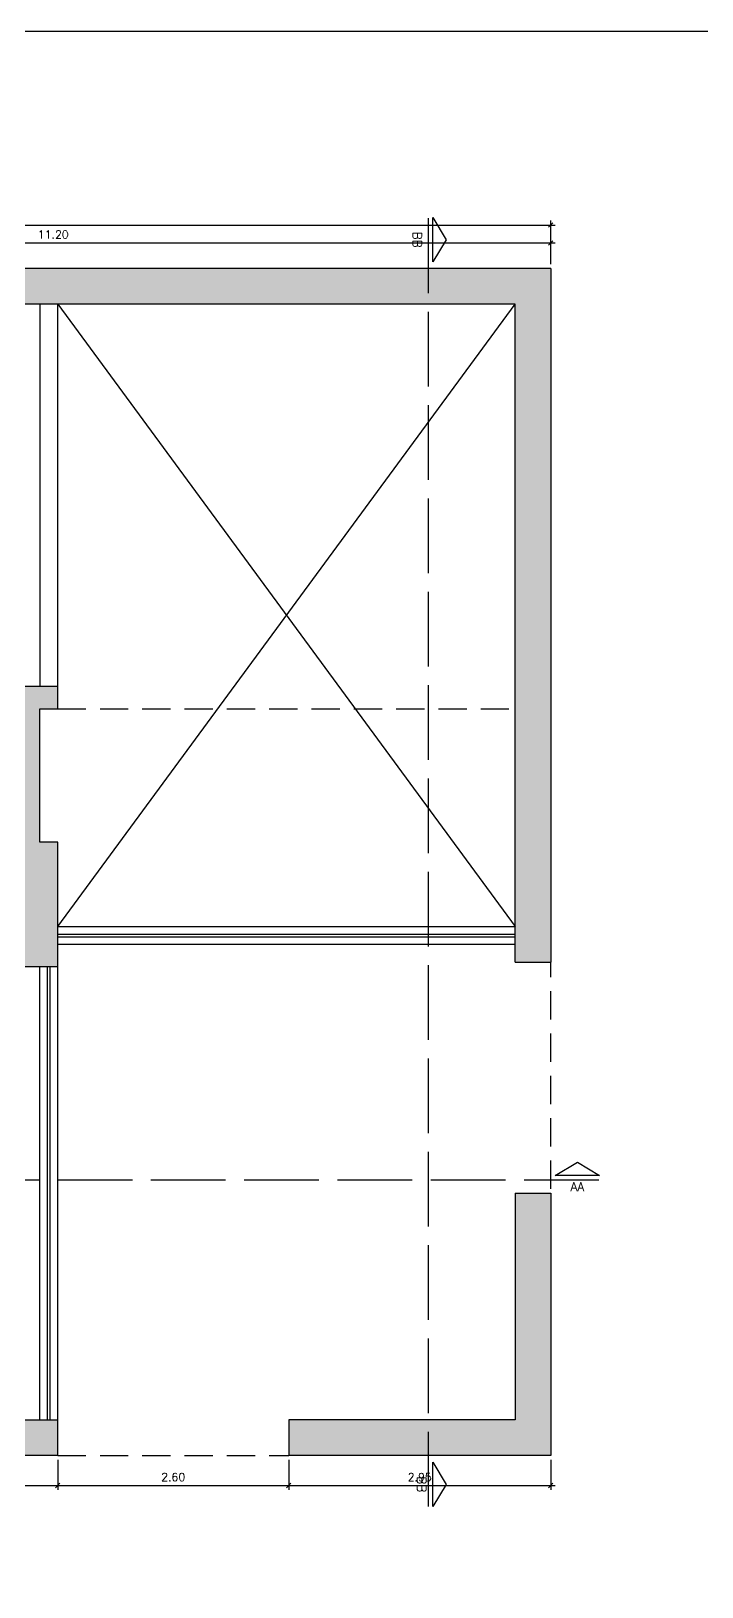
# Model space of a CAD drawing. Header units: millimetres. Extents: x 989.2 to 1073.6, y 1022.3 to 1081.3.
# Drawn here: x 1024.18 to 1031.73, y 1063.77 to 1081.27 of the extents above; entities that cross this region are included whole.
import ezdxf

# ---------------------------------------------------------------- set-up
doc = ezdxf.new("R2010")
doc.units = ezdxf.units.MM
doc.header["$PDMODE"] = 34
doc.linetypes.add('DASHED', pattern=[15, 12, -3])
doc.linetypes.add('DASHED2', pattern=[9.525, 6.35, -3.175])
for name, color, linetype in [('ALVENARIA', 4, 'Continuous'), ('CAIXILHOS', 1, 'Continuous'), ('CORTE', 4, 'Continuous'), ('COTAS', 7, 'Continuous'), ('FL MARGEM', 7, 'Continuous'), ('HACHURA', 253, 'Continuous'), ('PROJEÇÃO', 8, 'DASHED2'), ('SIMBOLOS', 7, 'Continuous')]:
    doc.layers.add(name, color=color, linetype=linetype)
doc.styles.add('1.50', font='simplex.shx', dxfattribs={"height": 0.06})
doc.styles.get("Standard").update_dxf_attribs({"font": 'simplex.shx'})
doc.dimstyles.new('1.50', dxfattribs={"dimscale": 0.5, "dimtxt": 0.18, "dimasz": 0.1, "dimexe": 0.1, "dimexo": 0.1, "dimgap": 0.1, "dimtad": 1, "dimzin": 4, "dimdsep": 46, "dimtxsty": 'Standard', "dimblk": 'OBLIQUE', "dimcen": 0.1, "dimdle": 0.1, "dimclrd": 1, "dimclre": 1, "dimclrt": 256, "dimadec": 0, "dimazin": 0, "dimtfac": 1, "dimtmove": 0, "dimatfit": 3, "dimldrblk": 'ORIGIN2', "dimfxl": 1, "dimtolj": 1, "dimarcsym": 1})

# ---------------------------------------------------------------- blocks, each defined once
blk = doc.blocks.new('_Oblique')
at = {"color": 0, "linetype": 'ByBlock', "lineweight": -2}
blk.add_line((-0.5, -0.5), (0.5, 0.5), dxfattribs=at)
blk = doc.blocks.new('*D12')
at = {"layer": 'COTAS', "color": 1, "lineweight": -2, "ltscale": 0.05, "transparency": 16777216}
for p, q in [((1016.625, 1078.65), (1016.625, 1079.139)), ((1030.025, 1078.65), (1030.025, 1079.139)), ((1016.575, 1079.089), (1030.075, 1079.089))]:
    blk.add_line(p, q, dxfattribs=at)
at = {"layer": 'Defpoints', "color": 0, "ltscale": 0.05, "transparency": 16777216}
for p in [(1030.025, 1079.089), (1016.625, 1078.6), (1030.025, 1078.6)]:
    blk.add_point(p, dxfattribs=at)
at = {"layer": 'COTAS', "color": 1, "lineweight": -2, "ltscale": 0.05, "transparency": 16777216, "xscale": 0.05, "yscale": 0.05, "zscale": 0.05, "rotation": 180}
blk.add_blockref('_Oblique', (1016.625, 1079.089), dxfattribs=at)
at = {"layer": 'COTAS', "color": 1, "lineweight": -2, "ltscale": 0.05, "transparency": 16777216, "xscale": 0.05, "yscale": 0.05, "zscale": 0.05}
blk.add_blockref('_Oblique', (1030.025, 1079.089), dxfattribs=at)
at = {"layer": 'COTAS', "ltscale": 0.05, "transparency": 16777216, "insert": (1023.325, 1079.184), "char_height": 0.09, "attachment_point": 5}
blk.add_mtext('\\A1;13.40', dxfattribs=at)
blk = doc.blocks.new('_Origin2')
at = {"color": 0, "linetype": 'ByBlock', "lineweight": -2}
blk.add_line((-0.5, 0), (-1, 0), dxfattribs=at)
for radius in [0.5, 0.25]:
    blk.add_circle((0, 0), radius, dxfattribs=at)
blk = doc.blocks.new('*D16')
at = {"layer": 'COTAS', "color": 1, "lineweight": -2, "ltscale": 0.05, "transparency": 16777216}
for p, q in [((1018.825, 1078.65), (1018.825, 1078.938)), ((1030.025, 1078.65), (1030.025, 1078.938)), ((1018.775, 1078.888), (1030.075, 1078.888))]:
    blk.add_line(p, q, dxfattribs=at)
at = {"layer": 'Defpoints', "color": 0, "ltscale": 0.05, "transparency": 16777216}
for p in [(1030.025, 1078.888), (1018.825, 1078.6), (1030.025, 1078.6)]:
    blk.add_point(p, dxfattribs=at)
at = {"layer": 'COTAS', "color": 1, "lineweight": -2, "ltscale": 0.05, "transparency": 16777216, "xscale": 0.05, "yscale": 0.05, "zscale": 0.05, "rotation": 180}
blk.add_blockref('_Oblique', (1018.825, 1078.888), dxfattribs=at)
at = {"layer": 'COTAS', "color": 1, "lineweight": -2, "ltscale": 0.05, "transparency": 16777216, "xscale": 0.05, "yscale": 0.05, "zscale": 0.05}
blk.add_blockref('_Oblique', (1030.025, 1078.888), dxfattribs=at)
at = {"layer": 'COTAS', "ltscale": 0.05, "transparency": 16777216, "insert": (1024.425, 1078.983), "char_height": 0.09, "attachment_point": 5}
blk.add_mtext('\\A1;11.20', dxfattribs=at)
blk = doc.blocks.new('*D20')
at = {"layer": 'COTAS', "color": 1, "lineweight": -2, "ltscale": 0.05, "transparency": 16777216}
for p, q in [((1016.625, 1065.2), (1016.625, 1064.863)), ((1024.475, 1065.2), (1024.475, 1064.863)), ((1016.575, 1064.913), (1024.525, 1064.913))]:
    blk.add_line(p, q, dxfattribs=at)
at = {"layer": 'Defpoints', "color": 0, "ltscale": 0.05, "transparency": 16777216}
for p in [(1016.625, 1065.25), (1024.475, 1065.25), (1024.475, 1064.913)]:
    blk.add_point(p, dxfattribs=at)
at = {"layer": 'COTAS', "color": 1, "lineweight": -2, "ltscale": 0.05, "transparency": 16777216, "xscale": 0.05, "yscale": 0.05, "zscale": 0.05, "rotation": 180}
blk.add_blockref('_Oblique', (1016.625, 1064.913), dxfattribs=at)
at = {"layer": 'COTAS', "color": 1, "lineweight": -2, "ltscale": 0.05, "transparency": 16777216, "xscale": 0.05, "yscale": 0.05, "zscale": 0.05}
blk.add_blockref('_Oblique', (1024.475, 1064.913), dxfattribs=at)
at = {"layer": 'COTAS', "ltscale": 0.05, "transparency": 16777216, "insert": (1020.55, 1065.008), "char_height": 0.09, "attachment_point": 5}
blk.add_mtext('\\A1;7.85', dxfattribs=at)
blk = doc.blocks.new('*D21')
at = {"layer": 'COTAS', "color": 1, "lineweight": -2, "ltscale": 0.05, "transparency": 16777216}
for p, q in [((1024.475, 1065.2), (1024.475, 1064.863)), ((1027.075, 1065.2), (1027.075, 1064.863)), ((1024.425, 1064.913), (1027.125, 1064.913))]:
    blk.add_line(p, q, dxfattribs=at)
at = {"layer": 'Defpoints', "color": 0, "ltscale": 0.05, "transparency": 16777216}
for p in [(1024.475, 1065.25), (1027.075, 1065.25), (1027.075, 1064.913)]:
    blk.add_point(p, dxfattribs=at)
at = {"layer": 'COTAS', "color": 1, "lineweight": -2, "ltscale": 0.05, "transparency": 16777216, "xscale": 0.05, "yscale": 0.05, "zscale": 0.05, "rotation": 180}
blk.add_blockref('_Oblique', (1024.475, 1064.913), dxfattribs=at)
at = {"layer": 'COTAS', "color": 1, "lineweight": -2, "ltscale": 0.05, "transparency": 16777216, "xscale": 0.05, "yscale": 0.05, "zscale": 0.05}
blk.add_blockref('_Oblique', (1027.075, 1064.913), dxfattribs=at)
at = {"layer": 'COTAS', "ltscale": 0.05, "transparency": 16777216, "insert": (1025.775, 1065.008), "char_height": 0.09, "attachment_point": 5}
blk.add_mtext('\\A1;2.60', dxfattribs=at)
blk = doc.blocks.new('*D22')
at = {"layer": 'COTAS', "color": 1, "lineweight": -2, "ltscale": 0.05, "transparency": 16777216}
for p, q in [((1027.075, 1065.2), (1027.075, 1064.863)), ((1030.025, 1065.2), (1030.025, 1064.863)), ((1027.025, 1064.913), (1030.075, 1064.913))]:
    blk.add_line(p, q, dxfattribs=at)
at = {"layer": 'Defpoints', "color": 0, "ltscale": 0.05, "transparency": 16777216}
for p in [(1027.075, 1065.25), (1030.025, 1065.25), (1030.025, 1064.913)]:
    blk.add_point(p, dxfattribs=at)
at = {"layer": 'COTAS', "color": 1, "lineweight": -2, "ltscale": 0.05, "transparency": 16777216, "xscale": 0.05, "yscale": 0.05, "zscale": 0.05, "rotation": 180}
blk.add_blockref('_Oblique', (1027.075, 1064.913), dxfattribs=at)
at = {"layer": 'COTAS', "color": 1, "lineweight": -2, "ltscale": 0.05, "transparency": 16777216, "xscale": 0.05, "yscale": 0.05, "zscale": 0.05}
blk.add_blockref('_Oblique', (1030.025, 1064.913), dxfattribs=at)
at = {"layer": 'COTAS', "ltscale": 0.05, "transparency": 16777216, "insert": (1028.55, 1065.008), "char_height": 0.09, "attachment_point": 5}
blk.add_mtext('\\A1;2.95', dxfattribs=at)

msp = doc.modelspace()

# ---------------------------------------------------------------- hatches: boundary and pattern name
at = {"layer": 'HACHURA', "ltscale": 0.05}
h = msp.add_hatch(color=256, dxfattribs=at)
h.dxf.hatch_style = 1
h.paths.add_polyline_path([(1017.825, 1078.6), (1016.625, 1078.6), (1016.625, 1077.4), (1017.325, 1077.4), (1017.325, 1077.65), (1017.575, 1077.65), (1017.575, 1077.9), (1017.825, 1077.9)])
h.paths.add_polyline_path([(1019.125, 1078.35), (1021.375, 1078.35), (1021.375, 1074.55), (1020.675, 1074.55), (1020.675, 1073.65), (1021.575, 1073.65), (1021.575, 1078.2), (1029.625, 1078.2), (1029.625, 1070.8), (1030.025, 1070.8), (1030.025, 1078.6), (1018.825, 1078.6), (1018.825, 1077.4), (1019.125, 1077.4)])
h.paths.add_polyline_path([(1017.825, 1076.4), (1016.625, 1076.4), (1016.625, 1065.25), (1024.475, 1065.25), (1024.475, 1065.65), (1024.275, 1065.65), (1018.825, 1065.65), (1017.025, 1065.65), (1017.025, 1073.65), (1019.325, 1073.65), (1019.325, 1076.1), (1019.125, 1076.1), (1019.125, 1073.85), (1018.125, 1073.85), (1016.875, 1073.85), (1016.875, 1076.1), (1017.205, 1076.1), (1017.825, 1076.1)])
h.paths.add_polyline_path([(1024.475, 1072.15), (1024.275, 1072.15), (1024.275, 1073.65), (1024.475, 1073.65), (1024.475, 1073.9), (1022.575, 1073.9), (1022.575, 1073.65), (1024.075, 1073.65), (1024.075, 1072.15), (1024.075, 1071.15), (1023.075, 1071.15), (1021.575, 1071.15), (1021.575, 1072.65), (1021.325, 1072.65), (1021.325, 1070.75), (1021.575, 1070.75), (1021.575, 1070.95), (1023.075, 1070.95), (1023.075, 1070.75), (1024.475, 1070.75)], flags=17)
h.paths.add_polyline_path([(1023.075, 1072.65), (1022.575, 1072.65), (1022.575, 1072.15), (1023.075, 1072.15)], flags=17)
h.paths.add_polyline_path([(1030.025, 1068.2), (1029.625, 1068.2), (1029.625, 1065.65), (1027.075, 1065.65), (1027.075, 1065.25), (1030.025, 1065.25)])

# ---------------------------------------------------------------- linework, layer by layer
at = {"layer": 'ALVENARIA'}
for p, q in [((1030.025, 1078.6), (1018.825, 1078.6)), ((1030.025, 1078.6), (1030.025, 1070.8)), ((1029.625, 1078.2), (1021.575, 1078.2)), ((1029.625, 1070.8), (1029.625, 1078.2)), ((1024.475, 1073.9), (1022.575, 1073.9)), ((1024.475, 1073.65), (1024.475, 1073.9)), ((1024.275, 1072.15), (1024.275, 1073.65)), ((1024.475, 1072.15), (1024.275, 1072.15)), ((1024.475, 1070.75), (1024.475, 1072.15)), ((1023.075, 1070.75), (1024.475, 1070.75)), ((1029.625, 1068.2), (1029.625, 1065.65)), ((1029.625, 1068.2), (1030.025, 1068.2)), ((1030.025, 1068.2), (1030.025, 1065.25)), ((1029.625, 1065.65), (1027.075, 1065.65)), ((1027.075, 1065.65), (1027.075, 1065.25)), ((1024.475, 1065.25), (1016.625, 1065.25)), ((1030.025, 1065.25), (1027.075, 1065.25))]:
    msp.add_line(p, q, dxfattribs=at)
at = {"layer": 'ALVENARIA', "color": 2, "ltscale": 0.05}
for p, q in [((1024.275, 1078.2), (1024.275, 1073.9)), ((1024.475, 1073.9), (1024.475, 1078.2))]:
    msp.add_line(p, q, dxfattribs=at)
at = {"layer": 'ALVENARIA', "ltscale": 0.05}
for p, q in [((1024.275, 1073.65), (1024.475, 1073.65)), ((1029.625, 1070.8), (1030.025, 1070.8)), ((1018.825, 1065.65), (1024.475, 1065.65)), ((1024.475, 1065.25), (1024.475, 1065.65))]:
    msp.add_line(p, q, dxfattribs=at)
at = {"layer": 'CAIXILHOS', "color": 1}
for p, q in [((1024.475, 1071.2), (1029.625, 1071.2)), ((1024.475, 1071), (1029.625, 1071)), ((1024.275, 1065.65), (1024.275, 1070.75)), ((1024.475, 1065.65), (1024.475, 1070.75))]:
    msp.add_line(p, q, dxfattribs=at)
at = {"layer": 'CAIXILHOS', "color": 2}
for p, q in [((1024.475, 1071.115), (1029.625, 1071.115)), ((1024.475, 1071.085), (1029.625, 1071.085)), ((1024.36, 1065.65), (1024.36, 1070.75)), ((1024.39, 1065.65), (1024.39, 1070.75))]:
    msp.add_line(p, q, dxfattribs=at)
at = {"layer": 'CORTE', "linetype": 'DASHED', "ltscale": 0.07}
for p, q in [((1028.649, 1064.675), (1028.649, 1079.175)), ((1016.075, 1068.35), (1030.575, 1068.35))]:
    msp.add_line(p, q, dxfattribs=at)
at = {"layer": 'CORTE', "ltscale": 0.05}
for points in [[(1028.849, 1078.925), (1028.699, 1078.675), (1028.699, 1078.925), (1028.699, 1079.175)], [(1030.325, 1068.55), (1030.575, 1068.4), (1030.325, 1068.4), (1030.075, 1068.4)], [(1028.849, 1064.925), (1028.699, 1064.675), (1028.699, 1064.925), (1028.699, 1065.175)]]:
    msp.add_lwpolyline(points, close=True, dxfattribs=at)
at = {"layer": 'FL MARGEM', "ltscale": 0.05}
msp.add_lwpolyline([(989.231, 1081.271), (1073.624, 1081.271), (1073.624, 1022.344), (989.231, 1022.344)], close=True, dxfattribs=at)
at = {"layer": 'PROJEÇÃO', "ltscale": 0.05}
for p, q in [((1024.475, 1073.65), (1029.625, 1073.65)), ((1030.025, 1068.25), (1030.025, 1070.8)), ((1024.475, 1065.25), (1027.075, 1065.25))]:
    msp.add_line(p, q, dxfattribs=at)
at = {"layer": 'SIMBOLOS', "ltscale": 0.05}
for p, q in [((1024.475, 1071.2), (1029.625, 1078.2)), ((1024.475, 1078.2), (1029.625, 1071.2))]:
    msp.add_line(p, q, dxfattribs=at)

# ---------------------------------------------------------------- texts
at = {"layer": 'CORTE', "ltscale": 0.05, "char_height": 0.1, "attachment_point": 5, "rotation": 270, "style": '1.50'}
for insert in [(1028.523, 1078.925), (1028.573, 1064.925)]:
    msp.add_mtext_dynamic_manual_height_columns('BB', width=0.47749, gutter_width=0.3, heights=[0], dxfattribs=dict(at, insert=insert))
at = {"layer": 'CORTE', "ltscale": 0.05, "insert": (1030.325, 1068.274), "char_height": 0.1, "attachment_point": 5, "style": '1.50'}
msp.add_mtext_dynamic_manual_height_columns('AA', width=0.47749, gutter_width=0.3, heights=[0], dxfattribs=at)

# ---------------------------------------------------------------- dimensions: what is measured, and where the dimension line sits
at = {"layer": 'COTAS', "ltscale": 0.05}
for base, p1, p2, picture, middle in [((1030.025, 1079.089), (1016.625, 1078.6), (1030.025, 1078.6), '*D12', (1023.325, 1079.184)), ((1030.025, 1078.888), (1018.825, 1078.6), (1030.025, 1078.6), '*D16', (1024.425, 1078.983)), ((1024.475, 1064.913), (1016.625, 1065.25), (1024.475, 1065.25), '*D20', (1020.55, 1065.008)), ((1027.075, 1064.913), (1024.475, 1065.25), (1027.075, 1065.25), '*D21', (1025.775, 1065.008)), ((1030.025, 1064.913), (1027.075, 1065.25), (1030.025, 1065.25), '*D22', (1028.55, 1065.008))]:
    dim = msp.add_linear_dim(base=base, p1=p1, p2=p2, dimstyle='1.50', dxfattribs=at)
    dim.commit()
    dim.dimension.update_dxf_attribs({"geometry": picture, "text_midpoint": middle})

doc.saveas('drawing.dxf')
